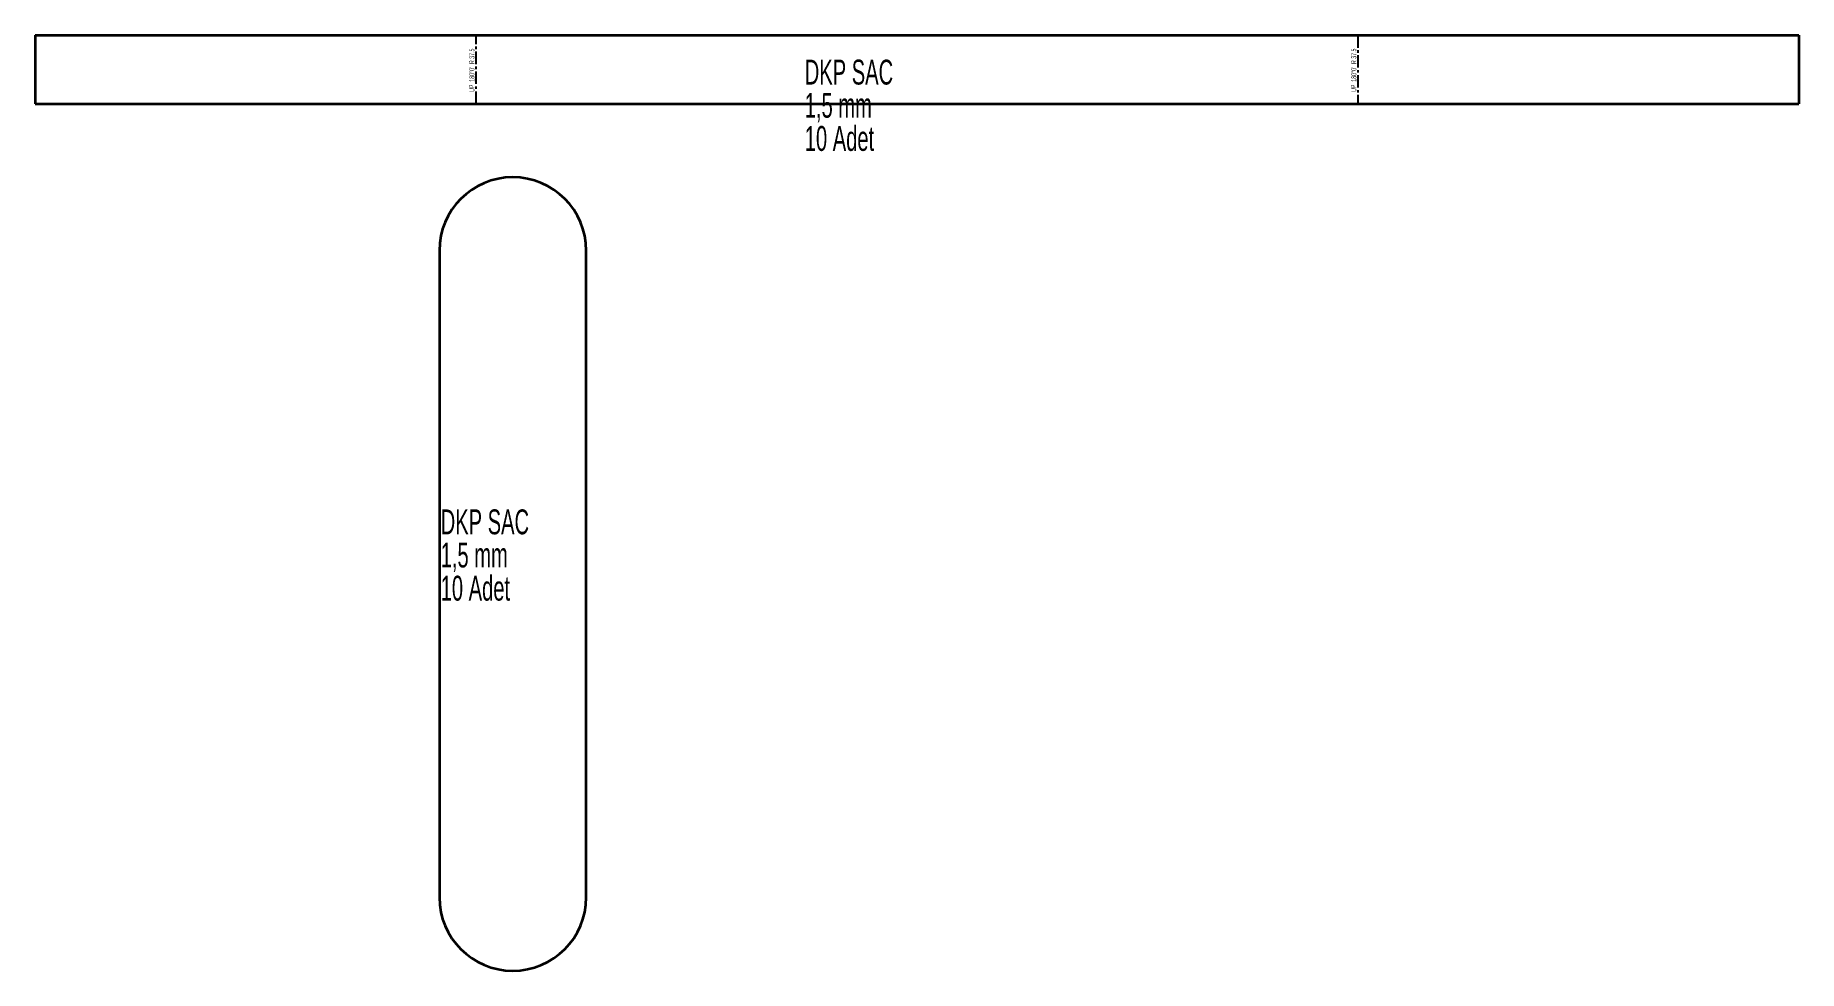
# Model space of a CAD drawing. Header units: millimetres. Extents: x -183 to 717, y -86 to 391.
import ezdxf

# ---------------------------------------------------------------- set-up
doc = ezdxf.new("R2010")
doc.units = ezdxf.units.MM
doc.linetypes.add('CENTER', pattern=[10.16, 6.35, -1.27, 1.27, -1.27])
doc.styles.add('SLDTEXTSTYLE0', font='TXT', dxfattribs={"width": 0.605})

msp = doc.modelspace()

# ---------------------------------------------------------------- linework, layer by layer
at = {"color": 7, "linetype": 'Continuous', "lineweight": 35}
for p, q in [((-183.31, 391.26), (-183.31, 356.26)), ((-183.31, 391.26), (716.82, 391.26)), ((716.82, 391.26), (716.82, 356.26)), ((-183.31, 356.26), (716.82, 356.26)), ((22.95, 281.29), (22.95, -48.71)), ((97.95, -48.71), (97.95, 281.29))]:
    msp.add_line(p, q, dxfattribs=at)
at = {"color": 7, "linetype": 'CENTER'}
for p, q in [((41.68, 356.26), (41.68, 391.26)), ((491.84, 391.26), (491.84, 356.26))]:
    msp.add_line(p, q, dxfattribs=at)
at = {"color": 7, "linetype": 'Continuous', "lineweight": 35}
for centre, start, end in [((60.45, 281.29), 0, 180), ((60.45, -48.71), 180, 0)]:
    msp.add_arc(centre, 37.5, start, end, dxfattribs=at)

# ---------------------------------------------------------------- texts
at = {"color": 7, "linetype": 'Continuous', "lineweight": 0, "char_height": 2.6458, "attachment_point": 2, "rotation": 90, "style": 'SLDTEXTSTYLE0'}
for insert in [(38.22, 373.42), (488.38, 373.42)]:
    msp.add_mtext("UP  180°0'  R 37.5", dxfattribs=dict(at, insert=insert))
at = {"color": 7, "linetype": 'Continuous', "lineweight": 0, "char_height": 12.7, "attachment_point": 1, "style": 'SLDTEXTSTYLE0'}
for s, insert in [('DKP SAC', (209.47, 378.81)), ('1,5 mm', (209.47, 361.88)), ('10 Adet', (209.47, 344.95)), ('DKP SAC', (23.63, 149.26)), ('1,5 mm', (23.63, 132.33)), ('10 Adet', (23.63, 115.4))]:
    msp.add_mtext(s, dxfattribs=dict(at, insert=insert))

doc.saveas('drawing.dxf')
